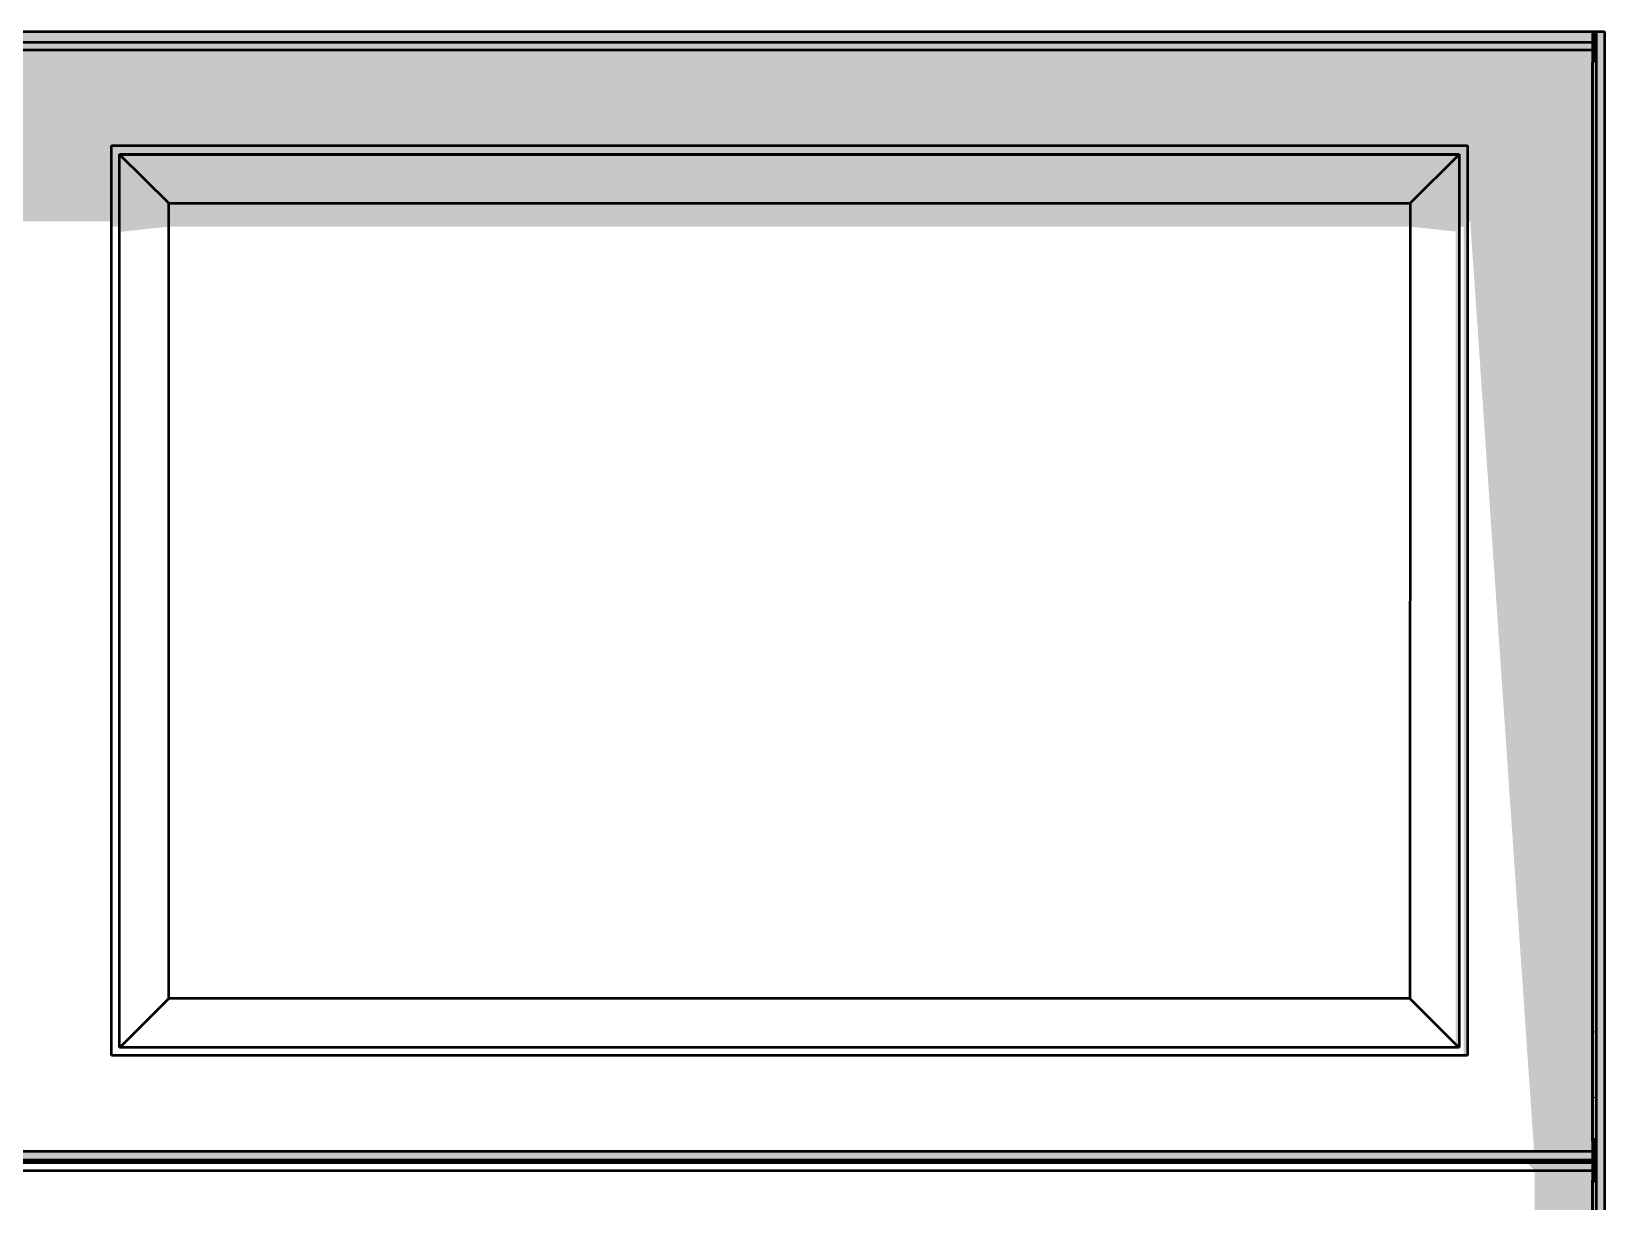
# Model space of a CAD drawing. Header units: millimetres. Extents: x 71293 to 106933, y -21112 to 4088.
# Drawn here: x 89964 to 91882, y -3226 to -1799 of the extents above; entities that cross this region are included whole.
import ezdxf

# ---------------------------------------------------------------- set-up
doc = ezdxf.new("R2010")
doc.units = ezdxf.units.MM
doc.header["$MEASUREMENT"] = 0
doc.linetypes.add('Wipeout_Contour', pattern=[1000, 0, -1000])
doc.layers.add('A - Fasadat', color=7, linetype='Continuous')
for name, color, linetype, lineweight, true_color in [('A - Fasadat_Pen_No__102', 7, 'Continuous', 50, 0xcccccc), ('A - Fasadat_Pen_No__181', 7, 'Continuous', 5, 0xe8e8e8), ('A - Fasadat_Pen_No__61', 7, 'Continuous', 5, 0x6a6a6a), ('A - Fasadat_Pen_No__89', 7, 'Continuous', 5, 0x71cebe)]:
    doc.layers.add(name, color=color, linetype=linetype, lineweight=lineweight, true_color=true_color)

msp = doc.modelspace()

# ---------------------------------------------------------------- linework, layer by layer
at = {"layer": 'A - Fasadat_Pen_No__102', "color": 254, "linetype": 'Continuous', "lineweight": 50, "true_color": 0xcccccc}
msp.add_line((91882, -1798.6), (91882, -6278.6), dxfattribs=at)

# ---------------------------------------------------------------- wipeouts: each hides what was drawn before it
at = {"color": 254, "linetype": 'Wipeout_Contour', "lineweight": 0, "ltscale": 356403.038101}
msp.add_wipeout([(86297.3, -1811.9), (91867.3, -1811.9), (91867.3, -1811.6), (86297.3, -1811.6)], dxfattribs=at).dxf.layer = 'A - Fasadat'
at = {"color": 254, "linetype": 'Wipeout_Contour', "lineweight": 0, "ltscale": 363635.212577}
msp.add_wipeout([(91714.9, -1937.9), (90061.4, -1937.9), (90061.4, -1938.3), (91714.9, -1938.3)], dxfattribs=at).dxf.layer = 'A - Fasadat'
at = {"color": 254, "linetype": 'Wipeout_Contour', "lineweight": 0, "ltscale": 270307.046932}
msp.add_wipeout([(90071.3, -3037.8), (90071.4, -1948.6), (90071.4, -1948.2)], dxfattribs=at).dxf.layer = 'A - Fasadat'

# ---------------------------------------------------------------- next in the draw order: hatches: boundary and pattern name
at = {"layer": 'A - Fasadat_Pen_No__181', "linetype": 'Continuous', "lineweight": 0, "true_color": 0xededed}
for points in [[(86297.3, -1811.9), (91867.3, -1811.9), (91867.3, -1811.6), (86297.3, -1811.6)], [(91714.9, -1937.9), (90061.4, -1937.9), (90061.4, -1938.3), (91714.9, -1938.3)]]:
    msp.add_hatch(color=7, dxfattribs=at).paths.add_polyline_path(points)

# ---------------------------------------------------------------- next in the draw order: linework, layer by layer
at = {"layer": 'A - Fasadat_Pen_No__102', "color": 254, "linetype": 'Continuous', "lineweight": 50, "true_color": 0xcccccc}
msp.add_line((91714.9, -1937.9), (91714.8, -3047.4), dxfattribs=at)

# ---------------------------------------------------------------- next in the draw order: wipeouts: each hides what was drawn before it
at = {"color": 254, "linetype": 'Wipeout_Contour', "lineweight": 0, "ltscale": 363636.119097}
msp.add_wipeout([(90071.4, -1948.2), (90071.4, -1948.6), (91704.9, -1948.6), (91704.9, -1948.2)], dxfattribs=at).dxf.layer = 'A - Fasadat'
at = {"color": 254, "linetype": 'Wipeout_Contour', "lineweight": 0, "ltscale": 363751.248797}
msp.add_wipeout([(90071.7, -3037.8), (91704.4, -3037.8), (91644.8, -2977.9), (90131.3, -2977.9)], dxfattribs=at).dxf.layer = 'A - Fasadat'

# ---------------------------------------------------------------- next in the draw order: hatches: boundary and pattern name
at = {"layer": 'A - Fasadat_Pen_No__181', "linetype": 'Continuous', "lineweight": 0, "true_color": 0xededed}
msp.add_hatch(color=7, dxfattribs=at).paths.add_polyline_path([(90071.4, -1948.2), (90071.4, -1948.6), (91704.9, -1948.6), (91704.9, -1948.2)])

# ---------------------------------------------------------------- next in the draw order: wipeouts: each hides what was drawn before it
at = {"color": 254, "linetype": 'Wipeout_Contour', "lineweight": 0, "ltscale": 551388.46414}
msp.add_wipeout([(91867.3, -1836.4), (91867.2, -3018.6), (91872.1, -3018.6), (91872.1, -1811.6), (91868.9, -1811.6), (91868.9, -1836.4)], dxfattribs=at).dxf.layer = 'A - Fasadat'
at = {"color": 254, "linetype": 'Wipeout_Contour', "lineweight": 0, "ltscale": 360389.872825}
msp.add_wipeout([(90061.3, -3047.4), (90061.4, -1938.3), (90061.4, -1937.9), (90061.3, -3037.2)], dxfattribs=at).dxf.layer = 'A - Fasadat'

# ---------------------------------------------------------------- next in the draw order: hatches: boundary and pattern name
at = {"layer": 'A - Fasadat_Pen_No__181', "linetype": 'Continuous', "lineweight": 0, "true_color": 0xededed}
for points in [[(91882, -1798.6), (91872.1, -1798.6), (91872.1, -6278.6), (91882, -6278.6)], [(91867.3, -1836.4), (91867.2, -3018.6), (91872.1, -3018.6), (91872.1, -1811.6), (91868.9, -1811.6), (91868.9, -1836.4)], [(90061.4, -2030.2), (90061.4, -2036.6), (90061.4, -1938.3), (90061.4, -1937.9)]]:
    msp.add_hatch(color=7, dxfattribs=at).paths.add_polyline_path(points)

# ---------------------------------------------------------------- next in the draw order: linework, layer by layer
at = {"layer": 'A - Fasadat_Pen_No__102', "color": 254, "linetype": 'Continuous', "lineweight": 50, "true_color": 0xcccccc}
for p, q in [((90061.3, -3047.4), (90061.4, -1937.9)), ((90061.4, -1937.9), (90061.4, -1938.3)), ((90061.4, -1937.9), (91714.9, -1937.9)), ((91714.9, -1938.3), (90061.4, -1938.3)), ((91714.8, -3047.4), (90061.3, -3047.4))]:
    msp.add_line(p, q, dxfattribs=at)

# ---------------------------------------------------------------- next in the draw order: wipeouts: each hides what was drawn before it
at = {"color": 254, "linetype": 'Wipeout_Contour', "lineweight": 0, "ltscale": 363638.712283}
msp.add_wipeout([(90071.4, -1948.6), (90131.4, -2008.1), (91644.9, -2008.1), (91704.9, -1948.6)], dxfattribs=at).dxf.layer = 'A - Fasadat'

# ---------------------------------------------------------------- next in the draw order: hatches: boundary and pattern name
at = {"layer": 'A - Fasadat_Pen_No__181', "linetype": 'Continuous', "lineweight": 0, "true_color": 0xededed}
msp.add_hatch(color=7, dxfattribs=at).paths.add_polyline_path([(90071.4, -1948.6), (90131.4, -2008.1), (91644.9, -2008.1), (91704.9, -1948.6)])

# ---------------------------------------------------------------- next in the draw order: wipeouts: each hides what was drawn before it
at = {"color": 254, "linetype": 'Wipeout_Contour', "lineweight": 0, "ltscale": 448286.898503}
msp.add_wipeout([(86297.3, -1811.6), (91867.3, -1811.6), (91867.3, -1799.4), (91867.3, -1798.6), (86297.3, -1798.6)], dxfattribs=at).dxf.layer = 'A - Fasadat'
at = {"color": 254, "linetype": 'Wipeout_Contour', "lineweight": 0, "ltscale": 459623.040439}
msp.add_wipeout([(91868.8, -3161.6), (91872.1, -3161.6), (91872.1, -3160.8), (91868.8, -3160.8), (91868.8, -3161.3)], dxfattribs=at).dxf.layer = 'A - Fasadat'
at = {"color": 254, "linetype": 'Wipeout_Contour', "lineweight": 0, "ltscale": 448476.837566}
msp.add_wipeout([(86297.2, -3174.8), (86297.2, -3177.8), (91867.2, -3177.8), (91867.2, -3175), (91867.2, -3174.8)], dxfattribs=at).dxf.layer = 'A - Fasadat'

# ---------------------------------------------------------------- next in the draw order: hatches: boundary and pattern name
at = {"layer": 'A - Fasadat_Pen_No__181', "linetype": 'Continuous', "lineweight": 0, "true_color": 0xededed}
for points in [[(86297.3, -1811.6), (91867.3, -1811.6), (91867.3, -1799.4), (91867.3, -1798.6), (86297.3, -1798.6)], [(91868.8, -3161.6), (91872.1, -3161.6), (91872.1, -3160.8), (91868.8, -3160.8), (91868.8, -3161.3)], [(86297.2, -3174.8), (86297.2, -3177.8), (91867.2, -3177.8), (91867.2, -3175), (91867.2, -3174.8)], [(91867.2, -3175.1), (91867.2, -3177.8), (91867.2, -3177.8), (91867.2, -3176.1)], [(91867.2, -3187.8), (91867.2, -4521.4), (91867.2, -4521.4), (91867.2, -4493.9), (91867.2, -4493.9), (91867.2, -4521.4), (91867.2, -4521.4), (91867.2, -3177.8), (91867.2, -3177.8)]]:
    msp.add_hatch(color=7, dxfattribs=at).paths.add_polyline_path(points)

# ---------------------------------------------------------------- next in the draw order: wipeouts: each hides what was drawn before it
at = {"color": 254, "linetype": 'Wipeout_Contour', "lineweight": 0, "ltscale": 450672.660479}
msp.add_wipeout([(90071.3, -3037.8), (90071.7, -3037.8), (90131.3, -2977.9), (90131.4, -2008.1), (90071.4, -1948.6)], dxfattribs=at).dxf.layer = 'A - Fasadat'
at = {"color": 254, "linetype": 'Wipeout_Contour', "lineweight": 0, "ltscale": 458594.934303}
msp.add_wipeout([(91644.8, -2977.9), (91704.4, -3037.8), (91704.8, -3037.8), (91704.9, -1948.6), (91644.9, -2008.1)], dxfattribs=at).dxf.layer = 'A - Fasadat'

# ---------------------------------------------------------------- next in the draw order: hatches: boundary and pattern name
at = {"layer": 'A - Fasadat_Pen_No__181', "linetype": 'Continuous', "lineweight": 0, "true_color": 0xededed}
for points in [[(90071.4, -2036.6), (90071.4, -2043.1), (90071.4, -1948.6), (90071.4, -1948.2)], [(91700.5, -3033.9), (91700.2, -3037.8), (91704.4, -3037.8)]]:
    msp.add_hatch(color=7, dxfattribs=at).paths.add_polyline_path(points)

# ---------------------------------------------------------------- next in the draw order: linework, layer by layer
at = {"layer": 'A - Fasadat_Pen_No__102', "color": 254, "linetype": 'Continuous', "lineweight": 50, "true_color": 0xcccccc}
for p, q in [((90071.3, -3037.8), (90071.4, -1948.2)), ((90071.4, -1948.2), (91704.9, -1948.2)), ((90071.4, -1948.6), (90071.4, -1948.2)), ((90071.4, -1948.6), (91704.9, -1948.6)), ((91704.9, -1948.2), (91704.8, -3037.8)), ((91704.8, -3037.8), (90071.3, -3037.8))]:
    msp.add_line(p, q, dxfattribs=at)

# ---------------------------------------------------------------- next in the draw order: wipeouts: each hides what was drawn before it
at = {"color": 254, "linetype": 'Wipeout_Contour', "lineweight": 0, "ltscale": 367552.992488}
msp.add_wipeout([(91868.9, -1798.6), (91868.9, -1811.6), (91872.1, -1811.6), (91872.1, -1798.6)], dxfattribs=at).dxf.layer = 'A - Fasadat'
at = {"color": 254, "linetype": 'Wipeout_Contour', "lineweight": 0, "ltscale": 363694.284647}
msp.add_wipeout([(90131.4, -2008.1), (90131.3, -2977.9), (91644.8, -2977.9), (91644.9, -2008.1)], dxfattribs=at).dxf.layer = 'A - Fasadat'
at = {"color": 254, "linetype": 'Wipeout_Contour', "lineweight": 0, "ltscale": 367699.551638}
msp.add_wipeout([(91868.8, -3164.1), (91872.1, -3164.1), (91872.1, -3161.6), (91868.8, -3161.6)], dxfattribs=at).dxf.layer = 'A - Fasadat'
at = {"color": 254, "linetype": 'Wipeout_Contour', "lineweight": 0, "ltscale": 356556.217503}
msp.add_wipeout([(86297.2, -3177.8), (86297.2, -3187.8), (91867.2, -3187.8), (91867.2, -3177.8)], dxfattribs=at).dxf.layer = 'A - Fasadat'

# ---------------------------------------------------------------- next in the draw order: hatches: boundary and pattern name
at = {"layer": 'A - Fasadat_Pen_No__181', "linetype": 'Continuous', "lineweight": 0, "true_color": 0xededed}
for points in [[(91868.9, -1798.6), (91868.9, -1811.6), (91872.1, -1811.6), (91872.1, -1798.6)], [(90061.4, -1938.3), (90061.4, -2036.6), (90071.4, -2036.6), (90071.4, -1948.2), (91704.9, -1948.2), (91704.9, -2036.6), (91710.3, -2036.6), (91710.2, -3047.4), (91714.8, -3047.4), (91714.9, -1938.3)], [(90071.4, -2043.1), (90131.4, -2036.6), (90131.4, -2008.1), (90071.4, -1948.6)], [(91700.5, -3033.9), (91704.4, -3037.8), (91704.8, -3037.8), (91704.9, -1948.6), (91644.9, -2008.1), (91644.9, -2036.6), (91700.6, -2042.6)], [(90131.4, -2036.6), (91644.9, -2036.6), (91644.9, -2008.1), (90131.4, -2008.1)], [(91868.8, -3164.1), (91872.1, -3164.1), (91872.1, -3161.6), (91868.8, -3161.6)]]:
    msp.add_hatch(color=7, dxfattribs=at).paths.add_polyline_path(points)

# ---------------------------------------------------------------- next in the draw order: linework, layer by layer
at = {"layer": 'A - Fasadat_Pen_No__102', "color": 254, "linetype": 'Continuous', "lineweight": 50, "true_color": 0xcccccc}
for p, q in [((90071.4, -1948.6), (90131.4, -2008.1)), ((91644.9, -2008.1), (91704.9, -1948.6)), ((90131.3, -2977.9), (90131.4, -2008.1)), ((90131.4, -2008.1), (91644.9, -2008.1)), ((91644.9, -2008.1), (91644.8, -2977.9)), ((90131.3, -2977.9), (90071.7, -3037.8)), ((91644.8, -2977.9), (90131.3, -2977.9)), ((91704.4, -3037.8), (91644.8, -2977.9))]:
    msp.add_line(p, q, dxfattribs=at)

# ---------------------------------------------------------------- next in the draw order: wipeouts: each hides what was drawn before it
at = {"color": 254, "linetype": 'Wipeout_Contour', "lineweight": 0, "ltscale": 367542.792338}
msp.add_wipeout([(91867.3, -1798.6), (91867.3, -1799.4), (91868.9, -1799.4), (91868.9, -1798.6)], dxfattribs=at).dxf.layer = 'A - Fasadat'
at = {"color": 254, "linetype": 'Wipeout_Contour', "lineweight": 0, "ltscale": 367699.974989}
msp.add_wipeout([(91868.8, -3164.1), (91868.8, -3167.8), (91872.1, -3167.8), (91872.1, -3164.1)], dxfattribs=at).dxf.layer = 'A - Fasadat'

# ---------------------------------------------------------------- next in the draw order: hatches: boundary and pattern name
at = {"layer": 'A - Fasadat_Pen_No__181', "linetype": 'Continuous', "lineweight": 0, "true_color": 0xededed}
for points in [[(91867.3, -1798.6), (91867.3, -1799.4), (91868.9, -1799.4), (91868.9, -1798.6)], [(91868.8, -3164.1), (91868.8, -3167.8), (91872.1, -3167.8), (91872.1, -3164.1)]]:
    msp.add_hatch(color=7, dxfattribs=at).paths.add_polyline_path(points)

# ---------------------------------------------------------------- next in the draw order: wipeouts: each hides what was drawn before it
at = {"color": 254, "linetype": 'Wipeout_Contour', "lineweight": 0, "ltscale": 367544.229483}
msp.add_wipeout([(91867.3, -1799.4), (91867.3, -1834.3), (91868.9, -1834.3), (91868.9, -1799.4)], dxfattribs=at).dxf.layer = 'A - Fasadat'
at = {"color": 254, "linetype": 'Wipeout_Contour', "lineweight": 0, "ltscale": 367700.490184}
msp.add_wipeout([(91868.8, -3167.8), (91868.8, -3171.6), (91872.1, -3171.6), (91872.1, -3167.8)], dxfattribs=at).dxf.layer = 'A - Fasadat'

# ---------------------------------------------------------------- next in the draw order: hatches: boundary and pattern name
at = {"layer": 'A - Fasadat_Pen_No__181', "linetype": 'Continuous', "lineweight": 0, "true_color": 0xededed}
for points in [[(91867.3, -1799.4), (91867.3, -1834.3), (91868.9, -1834.3), (91868.9, -1799.4)], [(91868.8, -3167.8), (91868.8, -3171.6), (91872.1, -3171.6), (91872.1, -3167.8)]]:
    msp.add_hatch(color=7, dxfattribs=at).paths.add_polyline_path(points)

# ---------------------------------------------------------------- next in the draw order: linework, layer by layer
at = {"layer": 'A - Fasadat_Pen_No__102', "color": 254, "linetype": 'Continuous', "lineweight": 50, "true_color": 0xcccccc}
for p, q in [((86282, -1798.6), (91882, -1798.6)), ((91867.3, -1798.6), (91867.3, -1799.4)), ((91867.3, -1799.4), (91868.9, -1799.4)), ((91868.9, -1798.6), (91868.9, -1799.4))]:
    msp.add_line(p, q, dxfattribs=at)

# ---------------------------------------------------------------- next in the draw order: wipeouts: each hides what was drawn before it
at = {"color": 254, "linetype": 'Wipeout_Contour', "lineweight": 0, "ltscale": 367545.770089}
msp.add_wipeout([(91867.3, -1834.3), (91867.3, -1836.4), (91868.9, -1836.4), (91868.9, -1834.3)], dxfattribs=at).dxf.layer = 'A - Fasadat'
at = {"color": 254, "linetype": 'Wipeout_Contour', "lineweight": 0, "ltscale": 367700.958839}
msp.add_wipeout([(91872.1, -3171.6), (91868.8, -3171.6), (91868.8, -3174.5), (91872.1, -3174.5)], dxfattribs=at).dxf.layer = 'A - Fasadat'

# ---------------------------------------------------------------- next in the draw order: hatches: boundary and pattern name
at = {"layer": 'A - Fasadat_Pen_No__181', "linetype": 'Continuous', "lineweight": 0, "true_color": 0xededed}
for points in [[(91868.9, -1798.6), (91868.9, -1798.6), (91868.9, -1799.4), (91868.9, -1834.3), (91868.9, -1836.4)], [(91867.3, -1834.3), (91867.3, -1836.4), (91868.9, -1836.4), (91868.9, -1834.3)], [(91872.1, -3171.6), (91868.8, -3171.6), (91868.8, -3174.5), (91872.1, -3174.5)]]:
    msp.add_hatch(color=7, dxfattribs=at).paths.add_polyline_path(points)

# ---------------------------------------------------------------- next in the draw order: wipeouts: each hides what was drawn before it
at = {"color": 254, "linetype": 'Wipeout_Contour', "lineweight": 0, "ltscale": 367688.831148}
msp.add_wipeout([(91867.2, -3151.7), (91867.2, -3164.2), (91868.7, -3164.2), (91868.7, -3151.7)], dxfattribs=at).dxf.layer = 'A - Fasadat'
at = {"color": 254, "linetype": 'Wipeout_Contour', "lineweight": 0, "ltscale": 367701.256203}
msp.add_wipeout([(91872.1, -3174.5), (91868.8, -3174.5), (91868.8, -3175.8), (91872.1, -3175.8)], dxfattribs=at).dxf.layer = 'A - Fasadat'

# ---------------------------------------------------------------- next in the draw order: hatches: boundary and pattern name
at = {"layer": 'A - Fasadat_Pen_No__181', "linetype": 'Continuous', "lineweight": 0, "true_color": 0xededed}
for points in [[(91867.2, -3151.7), (91867.2, -3164.2), (91868.7, -3164.2), (91868.7, -3151.7)], [(91872.1, -3174.5), (91868.8, -3174.5), (91868.8, -3175.8), (91872.1, -3175.8)]]:
    msp.add_hatch(color=7, dxfattribs=at).paths.add_polyline_path(points)

# ---------------------------------------------------------------- next in the draw order: wipeouts: each hides what was drawn before it
at = {"color": 254, "linetype": 'Wipeout_Contour', "lineweight": 0, "ltscale": 459612.819561}
msp.add_wipeout([(91867.2, -3170.6), (91867.2, -3174.8), (91868.8, -3174.8), (91868.7, -3164.2), (91867.2, -3164.2)], dxfattribs=at).dxf.layer = 'A - Fasadat'

# ---------------------------------------------------------------- next in the draw order: hatches: boundary and pattern name
at = {"layer": 'A - Fasadat_Pen_No__181', "linetype": 'Continuous', "lineweight": 0, "true_color": 0xededed}
msp.add_hatch(color=7, dxfattribs=at).paths.add_polyline_path([(91867.2, -3170.6), (91867.2, -3174.8), (91868.8, -3174.8), (91868.7, -3164.2), (91867.2, -3164.2)])

# ---------------------------------------------------------------- next in the draw order: wipeouts: each hides what was drawn before it
at = {"color": 254, "linetype": 'Wipeout_Contour', "lineweight": 0, "ltscale": 551536.440893}
msp.add_wipeout([(91868.8, -3174.8), (91867.2, -3174.8), (91867.2, -3175), (91867.2, -3175.1), (91867.2, -3176.9), (91868.8, -3176.9)], dxfattribs=at).dxf.layer = 'A - Fasadat'

# ---------------------------------------------------------------- next in the draw order: hatches: boundary and pattern name
at = {"layer": 'A - Fasadat_Pen_No__181', "linetype": 'Continuous', "lineweight": 0, "true_color": 0xededed}
msp.add_hatch(color=7, dxfattribs=at).paths.add_polyline_path([(91868.8, -3174.8), (91867.2, -3174.8), (91867.2, -3175), (91867.2, -3175.1), (91867.2, -3176.9), (91868.8, -3176.9)])

# ---------------------------------------------------------------- next in the draw order: wipeouts: each hides what was drawn before it
at = {"color": 254, "linetype": 'Wipeout_Contour', "lineweight": 0, "ltscale": 367693.216941}
msp.add_wipeout([(91867.2, -3176.9), (91867.2, -3199.3), (91868.8, -3199.3), (91868.8, -3176.9)], dxfattribs=at).dxf.layer = 'A - Fasadat'

# ---------------------------------------------------------------- next in the draw order: hatches: boundary and pattern name
at = {"layer": 'A - Fasadat_Pen_No__181', "linetype": 'Continuous', "lineweight": 0, "true_color": 0xededed}
msp.add_hatch(color=7, dxfattribs=at).paths.add_polyline_path([(91867.2, -3176.9), (91867.2, -3199.3), (91868.8, -3199.3), (91868.8, -3176.9)])

# ---------------------------------------------------------------- next in the draw order: wipeouts: each hides what was drawn before it
at = {"color": 254, "linetype": 'Wipeout_Contour', "lineweight": 0, "ltscale": 459618.501799}
msp.add_wipeout([(91868.8, -3199.3), (91867.2, -3199.3), (91867.2, -3199.4), (91867.3, -3202.4), (91868.9, -3202.4)], dxfattribs=at).dxf.layer = 'A - Fasadat'

# ---------------------------------------------------------------- next in the draw order: hatches: boundary and pattern name
at = {"layer": 'A - Fasadat_Pen_No__181', "linetype": 'Continuous', "lineweight": 0, "true_color": 0xededed}
msp.add_hatch(color=7, dxfattribs=at).paths.add_polyline_path([(91868.8, -3199.3), (91867.2, -3199.3), (91867.2, -3199.4), (91867.3, -3202.4), (91868.9, -3202.4)])

# ---------------------------------------------------------------- next in the draw order: wipeouts: each hides what was drawn before it
at = {"color": 254, "linetype": 'Wipeout_Contour', "lineweight": 0, "ltscale": 1654620.971980564}
msp.add_wipeout([(91868.7, -3164.2), (91868.8, -3174.8), (91868.8, -3176.9), (91868.8, -3199.3), (91868.9, -3202.4), (91868.9, -3175.8), (91868.8, -3175.8), (91868.8, -3174.5), (91868.8, -3171.6), (91868.8, -3167.8), (91868.8, -3164.1), (91868.8, -3162.3), (91868.8, -3161.6), (91868.8, -3161.3), (91868.8, -3160.8), (91868.9, -3160.8), (91868.9, -3157.5), (91868.7, -3151.7)], dxfattribs=at).dxf.layer = 'A - Fasadat'

# ---------------------------------------------------------------- next in the draw order: hatches: boundary and pattern name
at = {"layer": 'A - Fasadat_Pen_No__181', "linetype": 'Continuous', "lineweight": 0, "true_color": 0xededed}
for points in [[(91868.7, -3164.2), (91868.8, -3174.8), (91868.8, -3176.9), (91868.8, -3199.3), (91868.9, -3202.4), (91868.9, -3175.8), (91868.8, -3175.8), (91868.8, -3174.5), (91868.8, -3171.6), (91868.8, -3167.8), (91868.8, -3164.1), (91868.8, -3162.3), (91868.8, -3161.6), (91868.8, -3161.3), (91868.8, -3160.8), (91868.9, -3160.8), (91868.9, -3157.5), (91868.7, -3151.7)], [(91867.2, -3176.2), (91867.2, -3176.9), (91867.2, -3176.9)]]:
    msp.add_hatch(color=7, dxfattribs=at).paths.add_polyline_path(points)

# ---------------------------------------------------------------- next in the draw order: wipeouts: each hides what was drawn before it
at = {"color": 254, "linetype": 'Wipeout_Contour', "lineweight": 0, "ltscale": 919068.239271}
msp.add_wipeout([(91867.2, -3151.7), (91867.2, -3151.7), (91867.2, -3125.3), (91867.2, -3126), (91867.2, -3151.7), (91867.2, -3151.7), (91867.3, -1836.4), (91867.3, -1834.3), (91867.3, -1811.9), (91867.3, -1821.2)], dxfattribs=at).dxf.layer = 'A - Fasadat'
at = {"color": 254, "linetype": 'Wipeout_Contour', "lineweight": 0, "ltscale": 356554.327301}
msp.add_wipeout([(86297.2, -3164.2), (86297.2, -3174.8), (91867.2, -3174.8), (91867.2, -3164.2)], dxfattribs=at).dxf.layer = 'A - Fasadat'

# ---------------------------------------------------------------- next in the draw order: hatches: boundary and pattern name
at = {"layer": 'A - Fasadat_Pen_No__181', "linetype": 'Continuous', "lineweight": 0, "true_color": 0xededed}
for points in [[(91867.2, -3151.7), (91867.2, -3151.7), (91867.2, -3125.3), (91867.2, -3126), (91867.2, -3151.7), (91867.2, -3151.7), (91867.3, -1836.4), (91867.3, -1834.3), (91867.3, -1811.9), (91867.3, -1821.2)], [(91867.2, -3126), (91867.2, -3126), (91867.2, -3125.3)], [(91867.2, -3151.7), (91867.2, -3151.7), (91867.2, -3126), (91867.2, -3126)], [(86297.2, -3164.2), (86297.2, -3174.8), (91867.2, -3174.8), (91867.2, -3164.2)], [(91867.2, -3176.9), (91867.2, -3176.9), (91867.2, -3177.8), (91867.2, -3177.8)]]:
    msp.add_hatch(color=7, dxfattribs=at).paths.add_polyline_path(points)

# ---------------------------------------------------------------- next in the draw order: linework, layer by layer
at = {"layer": 'A - Fasadat_Pen_No__102', "color": 254, "linetype": 'Continuous', "lineweight": 50, "true_color": 0xcccccc}
for p, q in [((91867.3, -1834.3), (91867.3, -1836.4)), ((91867.3, -1834.3), (91868.9, -1834.3)), ((91867.3, -1836.4), (91868.9, -1836.4)), ((91868.9, -1834.3), (91868.9, -1836.4))]:
    msp.add_line(p, q, dxfattribs=at)

# ---------------------------------------------------------------- next in the draw order: wipeouts: each hides what was drawn before it
at = {"color": 254, "linetype": 'Wipeout_Contour', "lineweight": 0, "ltscale": 356403.312633}
msp.add_wipeout([(86297.3, -1821.2), (91867.3, -1821.2), (91867.3, -1811.9), (86297.3, -1811.9)], dxfattribs=at).dxf.layer = 'A - Fasadat'
at = {"color": 254, "linetype": 'Wipeout_Contour', "lineweight": 0, "ltscale": 367690.994722}
msp.add_wipeout([(91867.2, -3148.6), (91872.1, -3148.6), (91872.1, -3098.6), (91867.2, -3098.6)], dxfattribs=at).dxf.layer = 'A - Fasadat'
at = {"color": 254, "linetype": 'Wipeout_Contour', "lineweight": 0, "ltscale": 643476.289985}
msp.add_wipeout([(91867.3, -3202.4), (91867.2, -3199.4), (91867.2, -3248.6), (91872.1, -3248.6), (91872.1, -3175.8), (91868.9, -3175.8), (91868.9, -3202.4)], dxfattribs=at).dxf.layer = 'A - Fasadat'

# ---------------------------------------------------------------- next in the draw order: hatches: boundary and pattern name
at = {"layer": 'A - Fasadat_Pen_No__181', "linetype": 'Continuous', "lineweight": 0, "true_color": 0xededed}
for points in [[(86297.3, -1821.2), (91867.3, -1821.2), (91867.3, -1811.9), (86297.3, -1811.9)], [(91867.2, -3148.6), (91872.1, -3148.6), (91872.1, -3098.6), (91867.2, -3098.6)], [(91786.9, -3177.8), (91796.9, -3187.8), (91867.2, -3187.8), (91867.2, -3177.8)], [(91867.3, -3202.4), (91867.2, -3199.4), (91867.2, -3248.6), (91872.1, -3248.6), (91872.1, -3175.8), (91868.9, -3175.8), (91868.9, -3202.4)], [(91796.9, -3187.8), (91796.9, -4533.9), (91867.2, -4533.9), (91867.2, -3187.8)]]:
    msp.add_hatch(color=7, dxfattribs=at).paths.add_polyline_path(points)

# ---------------------------------------------------------------- next in the draw order: linework, layer by layer
at = {"layer": 'A - Fasadat_Pen_No__102', "color": 254, "linetype": 'Continuous', "lineweight": 50, "true_color": 0xcccccc}
for p, q in [((91867.3, -1799.4), (91867.3, -1811.9)), ((91868.9, -1836.4), (91868.9, -1798.6)), ((91868.9, -1799.4), (91868.9, -1834.3)), ((86297.3, -1811.6), (91867.3, -1811.6)), ((86297.3, -1811.9), (91867.3, -1811.9)), ((86297.3, -1821.2), (91867.3, -1821.2)), ((91867.3, -1811.9), (91867.3, -1821.2)), ((91867.3, -1811.9), (91867.3, -1834.3)), ((91868.9, -1811.6), (91872.1, -1811.6)), ((91867.2, -3125.3), (91867.2, -3126)), ((86297.2, -3174.8), (91867.2, -3174.8)), ((86297.2, -3177.8), (91867.2, -3177.8)), ((91867.2, -3174.8), (91867.2, -3175.1)), ((91867.2, -3174.8), (91868.8, -3174.8)), ((91867.2, -3175.1), (91867.2, -3177.8)), ((91867.2, -3175.1), (91867.2, -3176.1)), ((91867.2, -3177.8), (91867.2, -3176.1)), ((91867.2, -3176.1), (91867.2, -3176.2)), ((91867.2, -3176.2), (91867.2, -3176.9)), ((91867.2, -3176.9), (91867.2, -3177.8)), ((91867.2, -3176.9), (91868.8, -3176.9)), ((91867.2, -3177.8), (91867.2, -3187.8)), ((91867.2, -3177.8), (91867.2, -3199.3)), ((91868.8, -3171.6), (91868.8, -3174.5)), ((91868.8, -3174.5), (91868.8, -3175.8)), ((91868.8, -3174.8), (91868.8, -3176.9)), ((91868.8, -3175.8), (91872.1, -3175.8)), ((91868.8, -3176.9), (91868.8, -3199.3)), ((91868.9, -3202.4), (91868.9, -3175.8)), ((86297.2, -3187.8), (91867.2, -3187.8)), ((91867.2, -3187.8), (91867.2, -4533.9)), ((91867.2, -3199.3), (91867.2, -3199.4)), ((91867.2, -3199.3), (91868.8, -3199.3)), ((91867.2, -4521.4), (91867.2, -3199.4)), ((91867.2, -3199.4), (91867.3, -3202.4)), ((91867.3, -3202.4), (91868.9, -3202.4)), ((91868.8, -3199.3), (91868.9, -3202.4))]:
    msp.add_line(p, q, dxfattribs=at)

# ---------------------------------------------------------------- next in the draw order: wipeouts: each hides what was drawn before it
at = {"color": 254, "linetype": 'Wipeout_Contour', "lineweight": 0, "ltscale": 367682.284584}
msp.add_wipeout([(91867.2, -3098.6), (91872.1, -3098.6), (91872.1, -3018.6), (91867.2, -3018.6)], dxfattribs=at).dxf.layer = 'A - Fasadat'
at = {"color": 254, "linetype": 'Wipeout_Contour', "lineweight": 0, "ltscale": 643464.530507}
msp.add_wipeout([(91867.2, -3148.6), (91867.2, -3151.7), (91868.7, -3151.7), (91868.9, -3157.5), (91868.9, -3160.8), (91872.1, -3160.8), (91872.1, -3148.6)], dxfattribs=at).dxf.layer = 'A - Fasadat'

# ---------------------------------------------------------------- next in the draw order: hatches: boundary and pattern name
at = {"layer": 'A - Fasadat_Pen_No__181', "linetype": 'Continuous', "lineweight": 0, "true_color": 0xededed}
for points in [[(86297.3, -2030.2), (86449.7, -2030.2), (86449.7, -1937.9), (88103.1, -1937.9), (88103.1, -2030.2), (88255.5, -2030.2), (88255.5, -1937.9), (89909, -1937.9), (89909, -2030.2), (90061.4, -2030.2), (90061.4, -1937.9), (91714.9, -1937.9), (91714.9, -2030.2), (91718.3, -2030.2), (91796.1, -3164.2), (91867.2, -3164.2), (91867.3, -1821.2), (86297.3, -1821.2)], [(91867.2, -3098.6), (91872.1, -3098.6), (91872.1, -3018.6), (91867.2, -3018.6)], [(91867.2, -3148.6), (91867.2, -3151.7), (91868.7, -3151.7), (91868.9, -3157.5), (91868.9, -3160.8), (91872.1, -3160.8), (91872.1, -3148.6)]]:
    msp.add_hatch(color=7, dxfattribs=at).paths.add_polyline_path(points)

# ---------------------------------------------------------------- next in the draw order: linework, layer by layer
at = {"layer": 'A - Fasadat_Pen_No__102', "color": 254, "linetype": 'Continuous', "lineweight": 50, "true_color": 0xcccccc}
for p, q in [((91872.1, -6278.6), (91872.1, -1798.6)), ((91867.3, -1821.2), (91867.2, -3151.7)), ((91867.2, -3151.7), (91867.3, -1836.4)), ((91867.2, -3151.7), (91867.2, -3125.3)), ((91867.2, -3126), (91867.2, -3151.7)), ((86297.2, -3164.2), (91867.2, -3164.2)), ((91867.2, -3151.7), (91867.2, -3164.2)), ((91867.2, -3151.7), (91868.7, -3151.7)), ((91867.2, -3164.2), (91867.2, -3174.8)), ((91867.2, -3164.2), (91868.7, -3164.2)), ((91868.7, -3151.7), (91868.7, -3164.2)), ((91868.9, -3157.5), (91868.7, -3151.7)), ((91868.7, -3164.2), (91868.8, -3174.8)), ((91868.8, -3160.8), (91868.8, -3161.6)), ((91868.8, -3160.8), (91872.1, -3160.8)), ((91868.8, -3161.6), (91868.8, -3164.1)), ((91868.8, -3164.1), (91868.8, -3167.8)), ((91868.9, -3160.8), (91868.9, -3157.5)), ((91868.8, -3167.8), (91868.8, -3171.6))]:
    msp.add_line(p, q, dxfattribs=at)
at = {"layer": 'A - Fasadat_Pen_No__61', "color": 251, "linetype": 'Continuous', "lineweight": 5, "true_color": 0x6a6a6a}
msp.add_line((91867.2, -3148.6), (91872.1, -3148.6), dxfattribs=at)
at = {"layer": 'A - Fasadat_Pen_No__89', "color": 123, "linetype": 'Continuous', "lineweight": 5, "true_color": 0x71cebe}
for p, q in [((91872.1, -3018.6), (91867.2, -3018.6)), ((91872.1, -3098.6), (91867.2, -3098.6))]:
    msp.add_line(p, q, dxfattribs=at)

doc.saveas('drawing.dxf')
